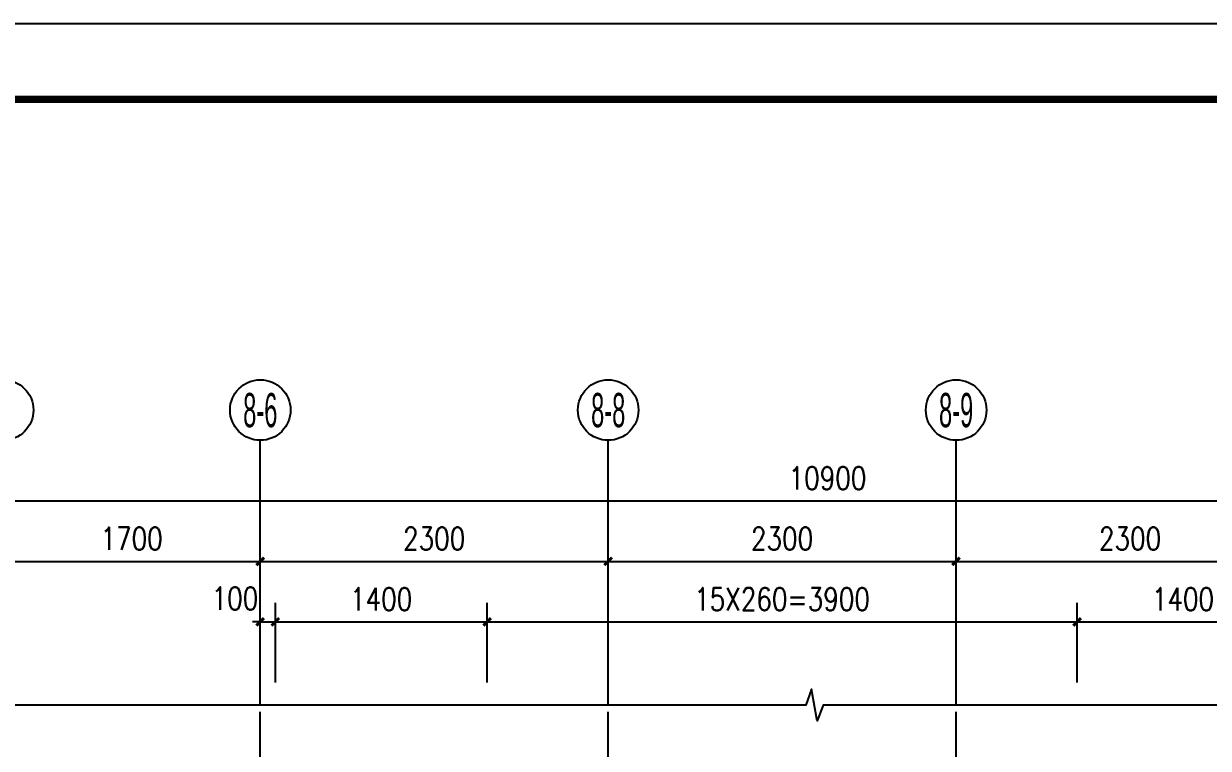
# Model space of a CAD drawing. Extents: x 718358 to 1668613, y -348838 to -159582.
# Drawn here: x 754188 to 762019, y -238385 to -233594 of the extents above; entities that cross this region are included whole.
import ezdxf
from ezdxf.enums import TextEntityAlignment as Align

# ---------------------------------------------------------------- set-up
doc = ezdxf.new("R2010")
doc.units = 0
doc.header["$LTSCALE"] = 1000
doc.linetypes.add('DOTE', pattern=[2.42, 2, -0.2, 0.02, -0.2])
for name, color, linetype in [('建-图框', 4, 'Continuous'), ('建-尺寸', 73, 'Continuous'), ('建-符号', 3, 'Continuous'), ('建-轴标', 3, 'Continuous'), ('建-轴网', 14, 'DOTE')]:
    doc.layers.add(name, color=color, linetype=linetype)
doc.styles.add('_TCH_AXIS', font='gt宽度调整.shx', dxfattribs={"bigfont": 'gt国标汉字.shx'})
doc.styles.add('DIM_FONT', font='SIMPLEX.shx', dxfattribs={"width": 0.8, "bigfont": 'GBCBIG.shx'})
doc.dimstyles.new('DIMN50', dxfattribs={"dimscale": 0.5, "dimtxt": 300, "dimasz": 100, "dimexe": 250, "dimexo": 300, "dimgap": 150, "dimtad": 1, "dimdec": 0, "dimzin": 0, "dimdsep": 46, "dimtxsty": 'DIM_FONT', "dimblk": 'ARCHTICK', "dimcen": 0.09, "dimdle": 1, "dimclrt": 7, "dimazin": 2, "dimtfac": 1, "dimtdec": 0, "dimtix": 1, "dimtmove": 2, "dimatfit": 3, "dimldrblk": 'ARCHTICK', "dimfxl": 1, "dimtolj": 1, "dimtzin": 0, "dimarcsym": 0})

# ---------------------------------------------------------------- blocks, each defined once
blk = doc.blocks.new('_ArchTick')
at = {"color": 0, "linetype": 'ByBlock', "const_width": 0.4}
blk.add_lwpolyline([(-0.5, -0.5), (0.5, 0.5)], dxfattribs=at)
blk = doc.blocks.new('*D3234')
at = {"layer": 'Defpoints', "color": 0, "transparency": 16777216}
for p in [(764952.1, -236748.6), (754051.8, -237919.9), (764952.1, -237919.9)]:
    blk.add_point(p, dxfattribs=at)
at = {"layer": '建-尺寸', "color": 0, "lineweight": -2, "transparency": 16777216}
for p, q in [((754051.8, -237769.9), (754051.8, -236623.6)), ((764952.1, -237769.9), (764952.1, -236623.6)), ((754051.3, -236748.6), (764952.6, -236748.6))]:
    blk.add_line(p, q, dxfattribs=at)
at = {"layer": '建-尺寸', "color": 0, "lineweight": -2, "transparency": 16777216, "xscale": 50, "yscale": 50, "zscale": 50, "rotation": 180}
blk.add_blockref('_ArchTick', (754051.8, -236748.6), dxfattribs=at)
at = {"layer": '建-尺寸', "color": 0, "lineweight": -2, "transparency": 16777216, "xscale": 50, "yscale": 50, "zscale": 50}
blk.add_blockref('_ArchTick', (764952.1, -236748.6), dxfattribs=at)
at = {"layer": '建-尺寸', "color": 7, "transparency": 16777216, "insert": (759501.9, -236598.6), "char_height": 150, "attachment_point": 5, "style": 'DIM_FONT'}
blk.add_mtext('\\A1;10900', dxfattribs=at)
blk = doc.blocks.new('*D3238')
at = {"layer": 'Defpoints', "color": 0, "transparency": 16777216}
for p in [(762551.9, -237548.6), (761151.8, -238098.6), (762551.9, -238098.6)]:
    blk.add_point(p, dxfattribs=at)
at = {"layer": '建-尺寸', "color": 0, "lineweight": -2, "transparency": 16777216}
for p, q in [((761151.8, -237948.6), (761151.8, -237423.6)), ((762551.9, -237948.6), (762551.9, -237423.6)), ((761151.3, -237548.6), (762552.4, -237548.6))]:
    blk.add_line(p, q, dxfattribs=at)
at = {"layer": '建-尺寸', "color": 0, "lineweight": -2, "transparency": 16777216, "xscale": 50, "yscale": 50, "zscale": 50, "rotation": 180}
blk.add_blockref('_ArchTick', (761151.8, -237548.6), dxfattribs=at)
at = {"layer": '建-尺寸', "color": 0, "lineweight": -2, "transparency": 16777216, "xscale": 50, "yscale": 50, "zscale": 50}
blk.add_blockref('_ArchTick', (762551.9, -237548.6), dxfattribs=at)
at = {"layer": '建-尺寸', "color": 7, "transparency": 16777216, "insert": (761851.8, -237398.6), "char_height": 150, "attachment_point": 5, "style": 'DIM_FONT'}
blk.add_mtext('\\A1;1400', dxfattribs=at)
blk = doc.blocks.new('*D3239')
at = {"layer": 'Defpoints', "color": 0, "transparency": 16777216}
for p in [(761151.8, -237548.6), (757251.8, -238098.6), (761151.8, -238098.6)]:
    blk.add_point(p, dxfattribs=at)
at = {"layer": '建-尺寸', "color": 0, "lineweight": -2, "transparency": 16777216}
for p, q in [((757251.8, -237948.6), (757251.8, -237423.6)), ((761151.8, -237948.6), (761151.8, -237423.6)), ((757251.3, -237548.6), (761152.3, -237548.6))]:
    blk.add_line(p, q, dxfattribs=at)
at = {"layer": '建-尺寸', "color": 0, "lineweight": -2, "transparency": 16777216, "xscale": 50, "yscale": 50, "zscale": 50, "rotation": 180}
blk.add_blockref('_ArchTick', (757251.8, -237548.6), dxfattribs=at)
at = {"layer": '建-尺寸', "color": 0, "lineweight": -2, "transparency": 16777216, "xscale": 50, "yscale": 50, "zscale": 50}
blk.add_blockref('_ArchTick', (761151.8, -237548.6), dxfattribs=at)
at = {"layer": '建-尺寸', "color": 7, "transparency": 16777216, "insert": (759201.8, -237398.6), "char_height": 150, "attachment_point": 5, "style": 'DIM_FONT'}
blk.add_mtext('\\A1;15X260=3900', dxfattribs=at)
blk = doc.blocks.new('*D3240')
at = {"layer": 'Defpoints', "color": 0, "transparency": 16777216}
for p in [(757251.8, -237548.6), (755851.9, -238098.6), (757251.8, -238098.6)]:
    blk.add_point(p, dxfattribs=at)
at = {"layer": '建-尺寸', "color": 0, "lineweight": -2, "transparency": 16777216}
for p, q in [((755851.9, -237948.6), (755851.9, -237423.6)), ((757251.8, -237948.6), (757251.8, -237423.6)), ((755851.4, -237548.6), (757252.3, -237548.6))]:
    blk.add_line(p, q, dxfattribs=at)
at = {"layer": '建-尺寸', "color": 0, "lineweight": -2, "transparency": 16777216, "xscale": 50, "yscale": 50, "zscale": 50, "rotation": 180}
blk.add_blockref('_ArchTick', (755851.9, -237548.6), dxfattribs=at)
at = {"layer": '建-尺寸', "color": 0, "lineweight": -2, "transparency": 16777216, "xscale": 50, "yscale": 50, "zscale": 50}
blk.add_blockref('_ArchTick', (757251.8, -237548.6), dxfattribs=at)
at = {"layer": '建-尺寸', "color": 7, "transparency": 16777216, "insert": (756551.8, -237398.6), "char_height": 150, "attachment_point": 5, "style": 'DIM_FONT'}
blk.add_mtext('\\A1;1400', dxfattribs=at)
blk = doc.blocks.new('*D3241')
at = {"layer": 'Defpoints', "color": 0, "transparency": 16777216}
for p in [(755851.9, -237548.6), (755751.8, -238098.6), (755851.9, -238098.6)]:
    blk.add_point(p, dxfattribs=at)
at = {"layer": '建-尺寸', "color": 0, "lineweight": -2, "transparency": 16777216}
for p, q in [((755751.8, -237948.6), (755751.8, -237423.6)), ((755851.9, -237948.6), (755851.9, -237423.6)), ((755751.8, -237548.6), (755701.8, -237548.6)), ((755751.8, -237548.6), (755851.9, -237548.6)), ((755851.9, -237548.6), (755901.9, -237548.6))]:
    blk.add_line(p, q, dxfattribs=at)
at = {"layer": '建-尺寸', "color": 0, "lineweight": -2, "transparency": 16777216, "xscale": 50, "yscale": 50, "zscale": 50}
blk.add_blockref('_ArchTick', (755751.8, -237548.6), dxfattribs=at)
at = {"layer": '建-尺寸', "color": 0, "lineweight": -2, "transparency": 16777216, "xscale": 50, "yscale": 50, "zscale": 50, "rotation": 180}
blk.add_blockref('_ArchTick', (755851.9, -237548.6), dxfattribs=at)
at = {"layer": '建-尺寸', "color": 7, "transparency": 16777216, "insert": (755585.2, -237393.6), "char_height": 150, "attachment_point": 5, "style": 'DIM_FONT'}
blk.add_mtext('\\A1;100', dxfattribs=at)
blk = doc.blocks.new('*D3243')
at = {"layer": 'Defpoints', "color": 0, "transparency": 16777216}
for p in [(762651.9, -237148.6), (760351.9, -238098.6), (762651.9, -238098.6)]:
    blk.add_point(p, dxfattribs=at)
at = {"layer": '建-尺寸', "color": 0, "lineweight": -2, "transparency": 16777216}
for p, q in [((760351.9, -237948.6), (760351.9, -237023.6)), ((762651.9, -237948.6), (762651.9, -237023.6)), ((760351.4, -237148.6), (762652.4, -237148.6))]:
    blk.add_line(p, q, dxfattribs=at)
at = {"layer": '建-尺寸', "color": 0, "lineweight": -2, "transparency": 16777216, "xscale": 50, "yscale": 50, "zscale": 50, "rotation": 180}
blk.add_blockref('_ArchTick', (760351.9, -237148.6), dxfattribs=at)
at = {"layer": '建-尺寸', "color": 0, "lineweight": -2, "transparency": 16777216, "xscale": 50, "yscale": 50, "zscale": 50}
blk.add_blockref('_ArchTick', (762651.9, -237148.6), dxfattribs=at)
at = {"layer": '建-尺寸', "color": 7, "transparency": 16777216, "insert": (761501.9, -236998.6), "char_height": 150, "attachment_point": 5, "style": 'DIM_FONT'}
blk.add_mtext('\\A1;2300', dxfattribs=at)
blk = doc.blocks.new('*D3244')
at = {"layer": 'Defpoints', "color": 0, "transparency": 16777216}
for p in [(760351.9, -237148.6), (758051.9, -238098.6), (760351.9, -238098.6)]:
    blk.add_point(p, dxfattribs=at)
at = {"layer": '建-尺寸', "color": 0, "lineweight": -2, "transparency": 16777216}
for p, q in [((758051.9, -237948.6), (758051.9, -237023.6)), ((760351.9, -237948.6), (760351.9, -237023.6)), ((758051.4, -237148.6), (760352.4, -237148.6))]:
    blk.add_line(p, q, dxfattribs=at)
at = {"layer": '建-尺寸', "color": 0, "lineweight": -2, "transparency": 16777216, "xscale": 50, "yscale": 50, "zscale": 50, "rotation": 180}
blk.add_blockref('_ArchTick', (758051.9, -237148.6), dxfattribs=at)
at = {"layer": '建-尺寸', "color": 0, "lineweight": -2, "transparency": 16777216, "xscale": 50, "yscale": 50, "zscale": 50}
blk.add_blockref('_ArchTick', (760351.9, -237148.6), dxfattribs=at)
at = {"layer": '建-尺寸', "color": 7, "transparency": 16777216, "insert": (759201.9, -236998.6), "char_height": 150, "attachment_point": 5, "style": 'DIM_FONT'}
blk.add_mtext('\\A1;2300', dxfattribs=at)
blk = doc.blocks.new('*D3245')
at = {"layer": 'Defpoints', "color": 0, "transparency": 16777216}
for p in [(758051.9, -237148.6), (755751.8, -238098.6), (758051.9, -238098.6)]:
    blk.add_point(p, dxfattribs=at)
at = {"layer": '建-尺寸', "color": 0, "lineweight": -2, "transparency": 16777216}
for p, q in [((755751.8, -237948.6), (755751.8, -237023.6)), ((758051.9, -237948.6), (758051.9, -237023.6)), ((755751.3, -237148.6), (758052.4, -237148.6))]:
    blk.add_line(p, q, dxfattribs=at)
at = {"layer": '建-尺寸', "color": 0, "lineweight": -2, "transparency": 16777216, "xscale": 50, "yscale": 50, "zscale": 50, "rotation": 180}
blk.add_blockref('_ArchTick', (755751.8, -237148.6), dxfattribs=at)
at = {"layer": '建-尺寸', "color": 0, "lineweight": -2, "transparency": 16777216, "xscale": 50, "yscale": 50, "zscale": 50}
blk.add_blockref('_ArchTick', (758051.9, -237148.6), dxfattribs=at)
at = {"layer": '建-尺寸', "color": 7, "transparency": 16777216, "insert": (756901.8, -236998.6), "char_height": 150, "attachment_point": 5, "style": 'DIM_FONT'}
blk.add_mtext('\\A1;2300', dxfattribs=at)
blk = doc.blocks.new('*D3246')
at = {"layer": 'Defpoints', "color": 0, "transparency": 16777216}
for p in [(755751.8, -237148.6), (754051.8, -238098.6), (755751.8, -238098.6)]:
    blk.add_point(p, dxfattribs=at)
at = {"layer": '建-尺寸', "color": 0, "lineweight": -2, "transparency": 16777216}
for p, q in [((754051.8, -237948.6), (754051.8, -237023.6)), ((755751.8, -237948.6), (755751.8, -237023.6)), ((754051.3, -237148.6), (755752.3, -237148.6))]:
    blk.add_line(p, q, dxfattribs=at)
at = {"layer": '建-尺寸', "color": 0, "lineweight": -2, "transparency": 16777216, "xscale": 50, "yscale": 50, "zscale": 50, "rotation": 180}
blk.add_blockref('_ArchTick', (754051.8, -237148.6), dxfattribs=at)
at = {"layer": '建-尺寸', "color": 0, "lineweight": -2, "transparency": 16777216, "xscale": 50, "yscale": 50, "zscale": 50}
blk.add_blockref('_ArchTick', (755751.8, -237148.6), dxfattribs=at)
at = {"layer": '建-尺寸', "color": 7, "transparency": 16777216, "insert": (754901.8, -236998.6), "char_height": 150, "attachment_point": 5, "style": 'DIM_FONT'}
blk.add_mtext('\\A1;1700', dxfattribs=at)

msp = doc.modelspace()

# ---------------------------------------------------------------- linework, layer by layer
at = {"layer": '建-图框'}
msp.add_lwpolyline([(749908.1, -263294.4), (802458.1, -263294.4), (802458.1, -233594.4), (749908.1, -233594.4)], close=True, dxfattribs=at)
at = {"layer": '建-图框', "const_width": 50}
msp.add_lwpolyline([(751158.1, -262794.4), (801958.1, -262794.4), (801958.1, -234094.4), (751158.1, -234094.4)], close=True, dxfattribs=at)
at = {"layer": '建-符号'}
msp.add_lwpolyline([(765883.7, -238098.6), (759472.4, -238098.6), (759434.2, -238203.6), (759397.2, -237993.6), (759359.9, -238098.6), (752948.6, -238098.6)], dxfattribs=at)
at = {"layer": '建-轴标'}
for p, q in [((755751.9, -238098.6), (755752.4, -236348.6)), ((758051.9, -238098.6), (758052.4, -236348.6)), ((760351.9, -238098.6), (760352.4, -236348.6))]:
    msp.add_line(p, q, dxfattribs=at)
for centre in [(754052.4, -236148.6), (755752.4, -236148.6), (758052.4, -236148.6), (760352.4, -236148.6)]:
    msp.add_circle(centre, 200, dxfattribs=at)
at = {"layer": '建-轴网'}
for p, q in [((755751.9, -244983.5), (755751.9, -238098.6)), ((758051.9, -244983.5), (758051.9, -238098.6)), ((760351.9, -244983.5), (760351.9, -238098.6))]:
    msp.add_line(p, q, dxfattribs=at)

# ---------------------------------------------------------------- texts
at = {"layer": '建-轴标', "style": '_TCH_AXIS'}
for s, width, p, p2 in [('8-6', 0.355932, (755639.2, -236261.8), (755865.5, -236261.8)), ('8-8', 0.35, (757939.2, -236261.8), (758165.5, -236261.8)), ('8-9', 0.355932, (760239.2, -236261.8), (760465.5, -236261.8))]:
    msp.add_text(s, height=226.27, dxfattribs=dict(at, width=width)).set_placement(p, p2, align=Align.FIT)

# ---------------------------------------------------------------- dimensions: what is measured, and where the dimension line sits
at = {"layer": '建-尺寸'}
for p1, p2, distance, picture, middle in [((754051.8, -237919.9), (764952.1, -237919.9), 1171.3, '*D3234', (759501.9, -236598.6)), ((754051.8, -238098.6), (755751.8, -238098.6), 950, '*D3246', (754901.8, -236998.6)), ((755751.8, -238098.6), (758051.9, -238098.6), 950, '*D3245', (756901.8, -236998.6)), ((758051.9, -238098.6), (760351.9, -238098.6), 950, '*D3244', (759201.9, -236998.6)), ((760351.9, -238098.6), (762651.9, -238098.6), 950, '*D3243', (761501.9, -236998.6)), ((755851.9, -238098.6), (757251.8, -238098.6), 550, '*D3240', (756551.8, -237398.6)), ((761151.8, -238098.6), (762551.9, -238098.6), 550, '*D3238', (761851.8, -237398.6))]:
    dim = msp.add_aligned_dim(p1=p1, p2=p2, distance=distance, dimstyle='DIMN50', dxfattribs=at)
    dim.commit()
    dim.dimension.update_dxf_attribs({"geometry": picture, "text_midpoint": middle})
dim = msp.add_linear_dim(base=(755851.9, -237548.6), p1=(755751.8, -238098.6), p2=(755851.9, -238098.6), angle=0, dimstyle='DIMN50', dxfattribs=at)
dim.commit()
dim.dimension.update_dxf_attribs({"geometry": '*D3241', "text_midpoint": (755585.2, -237393.6), "dimtype": 161})
dim = msp.add_aligned_dim(p1=(757251.8, -238098.6), p2=(761151.8, -238098.6), distance=550, text='15X260=3900', dimstyle='DIMN50', dxfattribs=at)
dim.commit()
dim.dimension.update_dxf_attribs({"geometry": '*D3239', "text_midpoint": (759201.8, -237398.6)})

doc.saveas('drawing.dxf')
